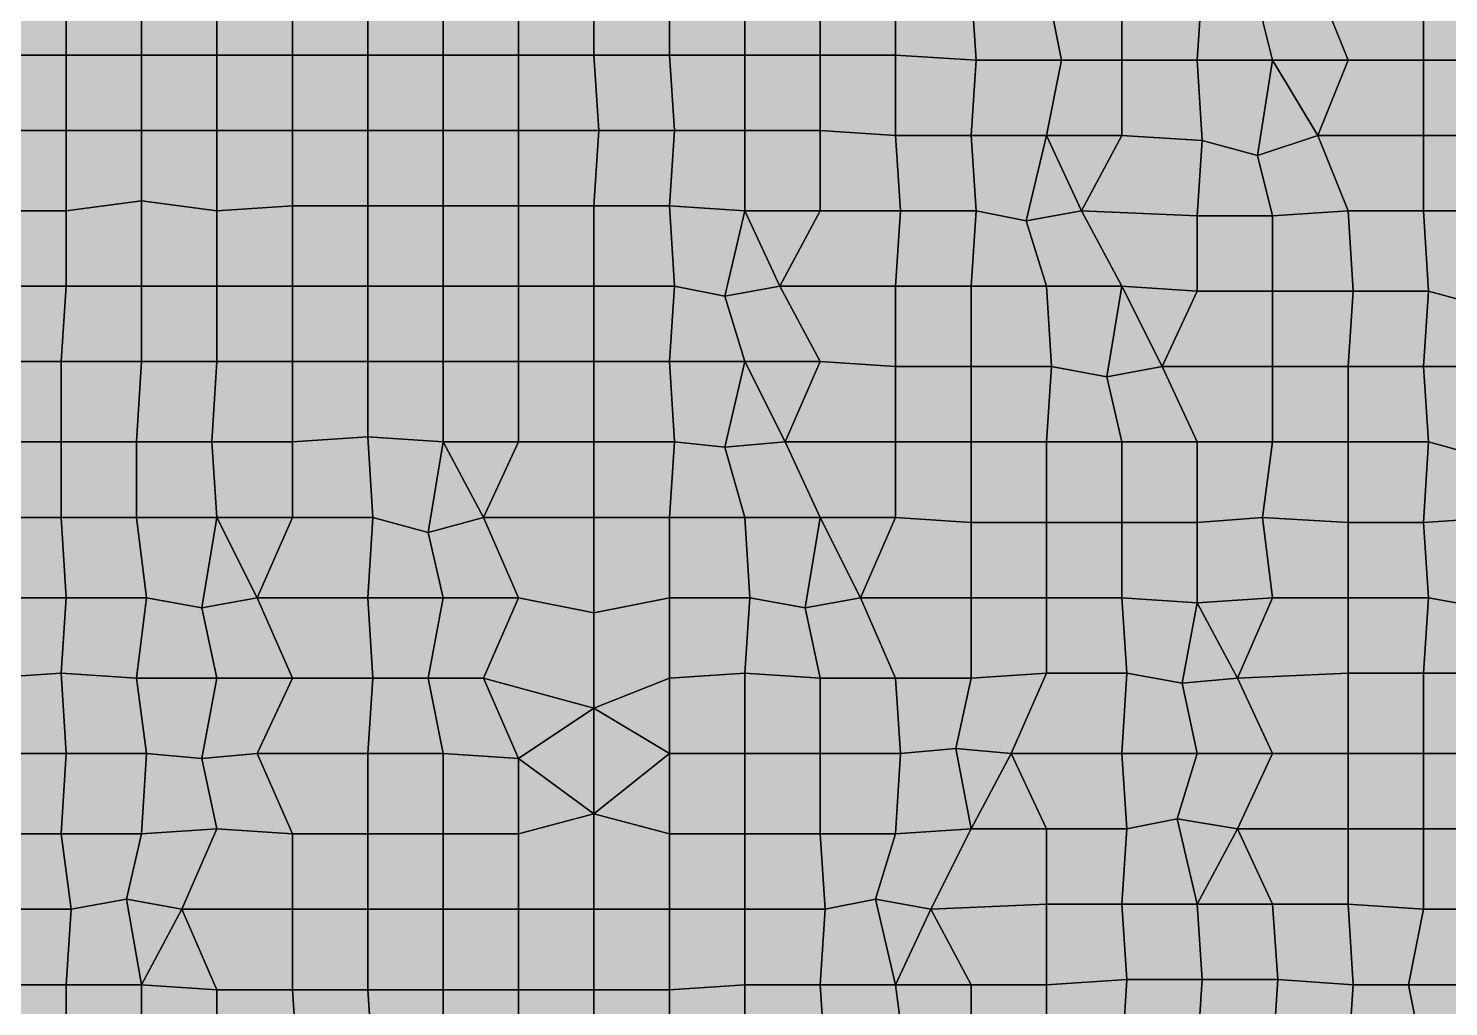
# Model space of a CAD drawing. Header units: metres. Extents: x -7480 to 79269, y -9100 to 45880.
# Drawn here: x 7090 to 12740, y 26793 to 30686 of the extents above; entities that cross this region are included whole.
import ezdxf

# ---------------------------------------------------------------- set-up
doc = ezdxf.new("R2010")
doc.units = ezdxf.units.M
doc.layers.add('COLOR_181', color=181, linetype='Continuous')

msp = doc.modelspace()

# ---------------------------------------------------------------- hatches: boundary and pattern name
at = {"layer": 'COLOR_181'}
for points in [[(6940, 30580), (7240, 30580), (7240, 30880), (6940, 30880)], [(7240, 30580), (7540, 30580), (7540, 30880), (7240, 30880)], [(7540, 30580), (7840, 30580), (7840, 30880), (7540, 30880)], [(7840, 30580), (8140, 30580), (8140, 30880), (7840, 30880)], [(8140, 30580), (8440, 30580), (8440, 30880), (8140, 30880)], [(8440, 30580), (8740, 30580), (8740, 30860), (8440, 30880)], [(8740, 30580), (9040, 30580), (9040, 30880), (8740, 30860)], [(9040, 30580), (9340, 30580), (9340, 30880), (9040, 30880)], [(9340, 30580), (9640, 30580), (9640, 30880), (9340, 30880)], [(9640, 30580), (9940, 30580), (9940, 30880), (9640, 30880)], [(9940, 30580), (10240, 30580), (10240, 30880), (9940, 30880)], [(10240, 30580), (10540, 30580), (10540, 30880), (10240, 30880)], [(10540, 30580), (10860, 30560), (10840, 30860), (10540, 30880)], [(10840, 30860), (10860, 30560), (11200, 30560), (11140, 30860)], [(11140, 30860), (11200, 30560), (11440, 30560), (11440, 30860)], [(11440, 30560), (11740, 30560), (11760, 30860), (11440, 30860)], [(11740, 30560), (12040, 30560), (11980, 30800), (11760, 30860)], [(11980, 30800), (12040, 30560), (12340, 30560), (12220, 30860)], [(12220, 30860), (12340, 30560), (12640, 30560), (12640, 30860)], [(12640, 30560), (12960, 30560), (12940, 30860), (12640, 30860)], [(6940, 30280), (7240, 30280), (7240, 30580), (6940, 30580)], [(7240, 30280), (7540, 30280), (7540, 30580), (7240, 30580)], [(7540, 30280), (7840, 30280), (7840, 30580), (7540, 30580)], [(7840, 30280), (8140, 30280), (8140, 30580), (7840, 30580)], [(8140, 30280), (8440, 30280), (8440, 30580), (8140, 30580)], [(8440, 30280), (8740, 30280), (8740, 30580), (8440, 30580)], [(8740, 30280), (9040, 30280), (9040, 30580), (8740, 30580)], [(9040, 30280), (9360, 30280), (9340, 30580), (9040, 30580)], [(9340, 30580), (9360, 30280), (9660, 30280), (9640, 30580)], [(9640, 30580), (9660, 30280), (9940, 30280), (9940, 30580)], [(9940, 30280), (10240, 30280), (10240, 30580), (9940, 30580)], [(10240, 30280), (10540, 30260), (10540, 30580), (10240, 30580)], [(10540, 30260), (10840, 30260), (10860, 30560), (10540, 30580)], [(10840, 30260), (11140, 30260), (11200, 30560), (10860, 30560)], [(11140, 30260), (11440, 30260), (11440, 30560), (11200, 30560)], [(11440, 30260), (11760, 30240), (11740, 30560), (11440, 30560)], [(11740, 30560), (11760, 30240), (11980, 30180), (12040, 30560)], [(11980, 30180), (12220, 30260), (12040, 30560)], [(12040, 30560), (12220, 30260), (12340, 30560)], [(12220, 30260), (12640, 30260), (12640, 30560), (12340, 30560)], [(12640, 30260), (12940, 30260), (12960, 30560), (12640, 30560)], [(6940, 29960), (7240, 29960), (7240, 30280), (6940, 30280)], [(7240, 29960), (7540, 30000), (7540, 30280), (7240, 30280)], [(7540, 30000), (7840, 29960), (7840, 30280), (7540, 30280)], [(7840, 29960), (8140, 29980), (8140, 30280), (7840, 30280)], [(8140, 29980), (8440, 29980), (8440, 30280), (8140, 30280)], [(8440, 29980), (8740, 29980), (8740, 30280), (8440, 30280)], [(8740, 29980), (9040, 29980), (9040, 30280), (8740, 30280)], [(9040, 29980), (9340, 29980), (9360, 30280), (9040, 30280)], [(9340, 29980), (9640, 29980), (9660, 30280), (9360, 30280)], [(9640, 29980), (9940, 29960), (9940, 30280), (9660, 30280)], [(9940, 29960), (10240, 29960), (10240, 30280), (9940, 30280)], [(10240, 29960), (10560, 29960), (10540, 30260), (10240, 30280)], [(10540, 30260), (10560, 29960), (10860, 29960), (10840, 30260)], [(10840, 30260), (10860, 29960), (11060, 29920), (11140, 30260)], [(11060, 29920), (11280, 29960), (11140, 30260)], [(11140, 30260), (11280, 29960), (11440, 30260)], [(11280, 29960), (11740, 29940), (11760, 30240), (11440, 30260)], [(11740, 29940), (12040, 29940), (11980, 30180), (11760, 30240)], [(11980, 30180), (12040, 29940), (12340, 29960), (12220, 30260)], [(12220, 30260), (12340, 29960), (12640, 29960), (12640, 30260)], [(12640, 29960), (12940, 29960), (12940, 30260), (12640, 30260)], [(6920, 29660), (7240, 29660), (7240, 29960), (6940, 29960)], [(7240, 29660), (7540, 29660), (7540, 30000), (7240, 29960)], [(7540, 29660), (7840, 29660), (7840, 29960), (7540, 30000)], [(7840, 29660), (8140, 29660), (8140, 29980), (7840, 29960)], [(8140, 29660), (8440, 29660), (8440, 29980), (8140, 29980)], [(8440, 29660), (8740, 29660), (8740, 29980), (8440, 29980)], [(8740, 29660), (9040, 29660), (9040, 29980), (8740, 29980)], [(9040, 29660), (9340, 29660), (9340, 29980), (9040, 29980)], [(9340, 29660), (9660, 29660), (9640, 29980), (9340, 29980)], [(9640, 29980), (9660, 29660), (9860, 29620), (9940, 29960)], [(9860, 29620), (10080, 29660), (9940, 29960)], [(9940, 29960), (10080, 29660), (10240, 29960)], [(10080, 29660), (10540, 29660), (10560, 29960), (10240, 29960)], [(10540, 29660), (10840, 29660), (10860, 29960), (10560, 29960)], [(10840, 29660), (11140, 29660), (11060, 29920), (10860, 29960)], [(11060, 29920), (11140, 29660), (11440, 29660), (11280, 29960)], [(11280, 29960), (11440, 29660), (11740, 29640), (11740, 29940)], [(12040, 29640), (12360, 29640), (12340, 29960), (12040, 29940)], [(12340, 29960), (12360, 29640), (12660, 29640), (12640, 29960)], [(12640, 29960), (12660, 29640), (12880, 29580), (12940, 29960)], [(11740, 29640), (12040, 29640), (12040, 29940), (11740, 29940)], [(6920, 29360), (7220, 29360), (7240, 29660), (6920, 29660)], [(7220, 29360), (7540, 29360), (7540, 29660), (7240, 29660)], [(7540, 29360), (7840, 29360), (7840, 29660), (7540, 29660)], [(7840, 29360), (8140, 29360), (8140, 29660), (7840, 29660)], [(8140, 29360), (8440, 29360), (8440, 29660), (8140, 29660)], [(8440, 29360), (8740, 29360), (8740, 29660), (8440, 29660)], [(8740, 29360), (9040, 29360), (9040, 29660), (8740, 29660)], [(9040, 29360), (9340, 29360), (9340, 29660), (9040, 29660)], [(9340, 29360), (9640, 29360), (9660, 29660), (9340, 29660)], [(9640, 29360), (9940, 29360), (9860, 29620), (9660, 29660)], [(9860, 29620), (9940, 29360), (10240, 29360), (10080, 29660)], [(10080, 29660), (10240, 29360), (10540, 29340), (10540, 29660)], [(10540, 29340), (10840, 29340), (10840, 29660), (10540, 29660)], [(10840, 29340), (11160, 29340), (11140, 29660), (10840, 29660)], [(11140, 29660), (11160, 29340), (11380, 29300), (11440, 29660)], [(11380, 29300), (11600, 29340), (11440, 29660)], [(11440, 29660), (11600, 29340), (11740, 29640)], [(11600, 29340), (12040, 29340), (12040, 29640), (11740, 29640)], [(12040, 29340), (12340, 29340), (12360, 29640), (12040, 29640)], [(12340, 29340), (12640, 29340), (12660, 29640), (12360, 29640)], [(12640, 29340), (12940, 29340), (12880, 29580), (12660, 29640)], [(6920, 29040), (7220, 29040), (7220, 29360), (6920, 29360)], [(7220, 29040), (7520, 29040), (7540, 29360), (7220, 29360)], [(7520, 29040), (7820, 29040), (7840, 29360), (7540, 29360)], [(7820, 29040), (8140, 29040), (8140, 29360), (7840, 29360)], [(8140, 29040), (8440, 29060), (8440, 29360), (8140, 29360)], [(8440, 29060), (8740, 29040), (8740, 29360), (8440, 29360)], [(8740, 29040), (9040, 29040), (9040, 29360), (8740, 29360)], [(9040, 29040), (9340, 29040), (9340, 29360), (9040, 29360)], [(9340, 29040), (9660, 29040), (9640, 29360), (9340, 29360)], [(9640, 29360), (9660, 29040), (9860, 29020), (9940, 29360)], [(9860, 29020), (10100, 29040), (9940, 29360)], [(9940, 29360), (10100, 29040), (10240, 29360)], [(10100, 29040), (10540, 29040), (10540, 29340), (10240, 29360)], [(10540, 29040), (10840, 29040), (10840, 29340), (10540, 29340)], [(10840, 29040), (11140, 29040), (11160, 29340), (10840, 29340)], [(11140, 29040), (11440, 29040), (11380, 29300), (11160, 29340)], [(11380, 29300), (11440, 29040), (11740, 29040), (11600, 29340)], [(11600, 29340), (11740, 29040), (12040, 29040), (12040, 29340)], [(12040, 29040), (12340, 29040), (12340, 29340), (12040, 29340)], [(12340, 29040), (12660, 29040), (12640, 29340), (12340, 29340)], [(12640, 29340), (12660, 29040), (12880, 28980), (12940, 29340)], [(8140, 28740), (8460, 28740), (8440, 29060), (8140, 29040)], [(8440, 29060), (8460, 28740), (8680, 28680), (8740, 29040)], [(6900, 28740), (7220, 28740), (7220, 29040), (6920, 29040)], [(7220, 28740), (7520, 28740), (7520, 29040), (7220, 29040)], [(7520, 28740), (7840, 28740), (7820, 29040), (7520, 29040)], [(7820, 29040), (7840, 28740), (8140, 28740), (8140, 29040)], [(8680, 28680), (8900, 28740), (8740, 29040)], [(8740, 29040), (8900, 28740), (9040, 29040)], [(8900, 28740), (9340, 28740), (9340, 29040), (9040, 29040)], [(9340, 28740), (9640, 28740), (9660, 29040), (9340, 29040)], [(9640, 28740), (9940, 28740), (9860, 29020), (9660, 29040)], [(9860, 29020), (9940, 28740), (10240, 28740), (10100, 29040)], [(10100, 29040), (10240, 28740), (10540, 28740), (10540, 29040)], [(10540, 28740), (10840, 28720), (10840, 29040), (10540, 29040)], [(10840, 28720), (11140, 28720), (11140, 29040), (10840, 29040)], [(11140, 28720), (11440, 28720), (11440, 29040), (11140, 29040)], [(11440, 28720), (11740, 28720), (11740, 29040), (11440, 29040)], [(11740, 28720), (12000, 28740), (12040, 29040), (11740, 29040)], [(12000, 28740), (12340, 28720), (12340, 29040), (12040, 29040)], [(12340, 28720), (12640, 28720), (12660, 29040), (12340, 29040)], [(12640, 28720), (12940, 28740), (12880, 28980), (12660, 29040)], [(6900, 28740), (6920, 28420), (7240, 28420), (7220, 28740)], [(7220, 28740), (7240, 28420), (7560, 28420), (7520, 28740)], [(7520, 28740), (7560, 28420), (7780, 28380), (7840, 28740)], [(7780, 28380), (8000, 28420), (7840, 28740)], [(7840, 28740), (8000, 28420), (8140, 28740)], [(8000, 28420), (8440, 28420), (8460, 28740), (8140, 28740)], [(8440, 28420), (8740, 28420), (8680, 28680), (8460, 28740)], [(8680, 28680), (8740, 28420), (9040, 28420), (8900, 28740)], [(8900, 28740), (9040, 28420), (9340, 28360), (9340, 28740)], [(9340, 28360), (9640, 28420), (9640, 28740), (9340, 28740)], [(9640, 28420), (9960, 28420), (9940, 28740), (9640, 28740)], [(9940, 28740), (9960, 28420), (10180, 28380), (10240, 28740)], [(10180, 28380), (10400, 28420), (10240, 28740)], [(10240, 28740), (10400, 28420), (10540, 28740)], [(10400, 28420), (10840, 28420), (10840, 28720), (10540, 28740)], [(10840, 28420), (11140, 28420), (11140, 28720), (10840, 28720)], [(11140, 28420), (11440, 28420), (11440, 28720), (11140, 28720)], [(11440, 28420), (11740, 28400), (11740, 28720), (11440, 28720)], [(11740, 28400), (12040, 28420), (12000, 28740), (11740, 28720)], [(12000, 28740), (12040, 28420), (12340, 28420), (12340, 28720)], [(12340, 28420), (12660, 28420), (12640, 28720), (12340, 28720)], [(12640, 28720), (12660, 28420), (12880, 28380), (12940, 28740)], [(6920, 28100), (7220, 28120), (7240, 28420), (6920, 28420)], [(7220, 28120), (7520, 28100), (7560, 28420), (7240, 28420)], [(7520, 28100), (7840, 28100), (7780, 28380), (7560, 28420)], [(7780, 28380), (7840, 28100), (8140, 28100), (8000, 28420)], [(8000, 28420), (8140, 28100), (8460, 28100), (8440, 28420)], [(8440, 28420), (8460, 28100), (8680, 28100), (8740, 28420)], [(8680, 28100), (8900, 28100), (9040, 28420), (8740, 28420)], [(8900, 28100), (9340, 27980), (9340, 28360), (9040, 28420)], [(9340, 27980), (9640, 28100), (9640, 28420), (9340, 28360)], [(9640, 28100), (9940, 28120), (9960, 28420), (9640, 28420)], [(9940, 28120), (10240, 28100), (10180, 28380), (9960, 28420)], [(10180, 28380), (10240, 28100), (10540, 28100), (10400, 28420)], [(10400, 28420), (10540, 28100), (10840, 28100), (10840, 28420)], [(10840, 28100), (11140, 28120), (11140, 28420), (10840, 28420)], [(11140, 28120), (11460, 28120), (11440, 28420), (11140, 28420)], [(11440, 28420), (11460, 28120), (11680, 28080), (11740, 28400)], [(11740, 28400), (11900, 28100), (12040, 28420)], [(11900, 28100), (12340, 28120), (12340, 28420), (12040, 28420)], [(12340, 28120), (12640, 28120), (12660, 28420), (12340, 28420)], [(12640, 28120), (12940, 28120), (12880, 28380), (12660, 28420)], [(11680, 28080), (11900, 28100), (11740, 28400)], [(6920, 27800), (7240, 27800), (7220, 28120), (6920, 28100)], [(7220, 28120), (7240, 27800), (7560, 27800), (7520, 28100)], [(7520, 28100), (7560, 27800), (7780, 27780), (7840, 28100)], [(7780, 27780), (8000, 27800), (8140, 28100), (7840, 28100)], [(8000, 27800), (8440, 27800), (8460, 28100), (8140, 28100)], [(8440, 27800), (8740, 27800), (8680, 28100), (8460, 28100)], [(8680, 28100), (8740, 27800), (9040, 27780), (8900, 28100)], [(8900, 28100), (9040, 27780), (9340, 27980)], [(9340, 27980), (9640, 27800), (9640, 28100)], [(9640, 27800), (9940, 27800), (9940, 28120), (9640, 28100)], [(9940, 27800), (10240, 27800), (10240, 28100), (9940, 28120)], [(10240, 27800), (10560, 27800), (10540, 28100), (10240, 28100)], [(10540, 28100), (10560, 27800), (10780, 27820), (10840, 28100)], [(10780, 27820), (11000, 27800), (11140, 28120), (10840, 28100)], [(11000, 27800), (11440, 27800), (11460, 28120), (11140, 28120)], [(11440, 27800), (11740, 27800), (11680, 28080), (11460, 28120)], [(11680, 28080), (11740, 27800), (12040, 27800), (11900, 28100)], [(11900, 28100), (12040, 27800), (12340, 27800), (12340, 28120)], [(12340, 27800), (12640, 27800), (12640, 28120), (12340, 28120)], [(12640, 27800), (12940, 27800), (12940, 28120), (12640, 28120)], [(9040, 27780), (9340, 27560), (9340, 27980)], [(9340, 27560), (9640, 27800), (9340, 27980)], [(6820, 27480), (7220, 27480), (7240, 27800), (6920, 27800)], [(7220, 27480), (7540, 27480), (7560, 27800), (7240, 27800)], [(7540, 27480), (7840, 27500), (7780, 27780), (7560, 27800)], [(7780, 27780), (7840, 27500), (8140, 27480), (8000, 27800)], [(8000, 27800), (8140, 27480), (8440, 27480), (8440, 27800)], [(8440, 27480), (8740, 27480), (8740, 27800), (8440, 27800)], [(8740, 27480), (9040, 27480), (9040, 27780), (8740, 27800)], [(9340, 27560), (9640, 27480), (9640, 27800)], [(9640, 27480), (9940, 27480), (9940, 27800), (9640, 27800)], [(9940, 27480), (10240, 27480), (10240, 27800), (9940, 27800)], [(10240, 27480), (10540, 27480), (10560, 27800), (10240, 27800)], [(10540, 27480), (10840, 27500), (10780, 27820), (10560, 27800)], [(10780, 27820), (10840, 27500), (11000, 27800)], [(10840, 27500), (11140, 27500), (11000, 27800)], [(11000, 27800), (11140, 27500), (11460, 27500), (11440, 27800)], [(11440, 27800), (11460, 27500), (11660, 27540), (11740, 27800)], [(11660, 27540), (11900, 27500), (12040, 27800), (11740, 27800)], [(11900, 27500), (12340, 27500), (12340, 27800), (12040, 27800)], [(12340, 27500), (12640, 27500), (12640, 27800), (12340, 27800)], [(12640, 27500), (12940, 27500), (12940, 27800), (12640, 27800)], [(9040, 27480), (9340, 27560), (9040, 27780)], [(9040, 27180), (9340, 27180), (9340, 27560), (9040, 27480)], [(9340, 27180), (9640, 27180), (9640, 27480), (9340, 27560)], [(11440, 27200), (11740, 27200), (11660, 27540), (11460, 27500)], [(11660, 27540), (11740, 27200), (11900, 27500)], [(6820, 27480), (6940, 27180), (7260, 27180), (7220, 27480)], [(7220, 27480), (7260, 27180), (7480, 27220), (7540, 27480)], [(7480, 27220), (7700, 27180), (7840, 27500), (7540, 27480)], [(7700, 27180), (8140, 27180), (8140, 27480), (7840, 27500)], [(8140, 27180), (8440, 27180), (8440, 27480), (8140, 27480)], [(8440, 27180), (8740, 27180), (8740, 27480), (8440, 27480)], [(8740, 27180), (9040, 27180), (9040, 27480), (8740, 27480)], [(9640, 27180), (9940, 27180), (9940, 27480), (9640, 27480)], [(9940, 27180), (10260, 27180), (10240, 27480), (9940, 27480)], [(10240, 27480), (10260, 27180), (10460, 27220), (10540, 27480)], [(10460, 27220), (10680, 27180), (10840, 27500), (10540, 27480)], [(10680, 27180), (11140, 27200), (11140, 27500), (10840, 27500)], [(11140, 27200), (11440, 27200), (11460, 27500), (11140, 27500)], [(11740, 27200), (12040, 27200), (11900, 27500)], [(11900, 27500), (12040, 27200), (12340, 27200), (12340, 27500)], [(12340, 27200), (12640, 27180), (12640, 27500), (12340, 27500)], [(12640, 27180), (12940, 27180), (12940, 27500), (12640, 27500)], [(6940, 26880), (7240, 26880), (7260, 27180), (6940, 27180)], [(7240, 26880), (7540, 26880), (7480, 27220), (7260, 27180)], [(7480, 27220), (7540, 26880), (7700, 27180)], [(7540, 26880), (7840, 26860), (7700, 27180)], [(7700, 27180), (7840, 26860), (8140, 26860), (8140, 27180)], [(8140, 26860), (8440, 26860), (8440, 27180), (8140, 27180)], [(8440, 26860), (8740, 26860), (8740, 27180), (8440, 27180)], [(8740, 26860), (9040, 26860), (9040, 27180), (8740, 27180)], [(9040, 26860), (9340, 26860), (9340, 27180), (9040, 27180)], [(9340, 26860), (9640, 26860), (9640, 27180), (9340, 27180)], [(9640, 26860), (9940, 26880), (9940, 27180), (9640, 27180)], [(9940, 26880), (10240, 26880), (10260, 27180), (9940, 27180)], [(10240, 26880), (10540, 26880), (10460, 27220), (10260, 27180)], [(10460, 27220), (10540, 26880), (10680, 27180)], [(10540, 26880), (10840, 26880), (10680, 27180)], [(10680, 27180), (10840, 26880), (11140, 26880), (11140, 27200)], [(11140, 26880), (11460, 26900), (11440, 27200), (11140, 27200)], [(11440, 27200), (11460, 26900), (11760, 26900), (11740, 27200)], [(11740, 27200), (11760, 26900), (12060, 26900), (12040, 27200)], [(12040, 27200), (12060, 26900), (12360, 26880), (12340, 27200)], [(12340, 27200), (12360, 26880), (12580, 26880), (12640, 27180)], [(12580, 26880), (12820, 26880), (12940, 27180), (12640, 27180)], [(11140, 26580), (11440, 26580), (11460, 26900), (11140, 26880)], [(11440, 26580), (11740, 26600), (11760, 26900), (11460, 26900)], [(11740, 26600), (12040, 26580), (12060, 26900), (11760, 26900)], [(12040, 26580), (12340, 26580), (12360, 26880), (12060, 26900)], [(6940, 26560), (7240, 26560), (7240, 26880), (6940, 26880)], [(7240, 26560), (7540, 26560), (7540, 26880), (7240, 26880)], [(7540, 26560), (7840, 26560), (7840, 26860), (7540, 26880)], [(7840, 26560), (8160, 26560), (8140, 26860), (7840, 26860)], [(8140, 26860), (8160, 26560), (8460, 26560), (8440, 26860)], [(8440, 26860), (8460, 26560), (8740, 26560), (8740, 26860)], [(8740, 26560), (9040, 26560), (9040, 26860), (8740, 26860)], [(9040, 26560), (9340, 26560), (9340, 26860), (9040, 26860)], [(9340, 26560), (9640, 26560), (9640, 26860), (9340, 26860)], [(9640, 26560), (9940, 26560), (9940, 26880), (9640, 26860)], [(9940, 26560), (10260, 26580), (10240, 26880), (9940, 26880)], [(10240, 26880), (10260, 26580), (10580, 26580), (10540, 26880)], [(10540, 26880), (10580, 26580), (10840, 26580), (10840, 26880)], [(10840, 26580), (11140, 26580), (11140, 26880), (10840, 26880)], [(12340, 26580), (12640, 26580), (12580, 26880), (12360, 26880)], [(12580, 26880), (12640, 26580), (12940, 26580), (12820, 26880)]]:
    msp.add_hatch(color=256, dxfattribs=at).paths.add_polyline_path(points)

# ---------------------------------------------------------------- linework, layer by layer
for points in [[(6940, 30580), (7240, 30580), (7240, 30880), (6940, 30880)], [(7240, 30580), (7540, 30580), (7540, 30880), (7240, 30880)], [(7540, 30580), (7840, 30580), (7840, 30880), (7540, 30880)], [(7840, 30580), (8140, 30580), (8140, 30880), (7840, 30880)], [(8140, 30580), (8440, 30580), (8440, 30880), (8140, 30880)], [(8440, 30580), (8740, 30580), (8740, 30860), (8440, 30880)], [(8740, 30580), (9040, 30580), (9040, 30880), (8740, 30860)], [(9040, 30580), (9340, 30580), (9340, 30880), (9040, 30880)], [(9340, 30580), (9640, 30580), (9640, 30880), (9340, 30880)], [(9640, 30580), (9940, 30580), (9940, 30880), (9640, 30880)], [(9940, 30580), (10240, 30580), (10240, 30880), (9940, 30880)], [(10240, 30580), (10540, 30580), (10540, 30880), (10240, 30880)], [(10540, 30580), (10860, 30560), (10840, 30860), (10540, 30880)], [(10840, 30860), (10860, 30560), (11200, 30560), (11140, 30860)], [(11140, 30860), (11200, 30560), (11440, 30560), (11440, 30860)], [(11440, 30560), (11740, 30560), (11760, 30860), (11440, 30860)], [(11740, 30560), (12040, 30560), (11980, 30800), (11760, 30860)], [(11980, 30800), (12040, 30560), (12340, 30560), (12220, 30860)], [(12220, 30860), (12340, 30560), (12640, 30560), (12640, 30860)], [(12640, 30560), (12960, 30560), (12940, 30860), (12640, 30860)], [(6940, 30280), (7240, 30280), (7240, 30580), (6940, 30580)], [(7240, 30280), (7540, 30280), (7540, 30580), (7240, 30580)], [(7540, 30280), (7840, 30280), (7840, 30580), (7540, 30580)], [(7840, 30280), (8140, 30280), (8140, 30580), (7840, 30580)], [(8140, 30280), (8440, 30280), (8440, 30580), (8140, 30580)], [(8440, 30280), (8740, 30280), (8740, 30580), (8440, 30580)], [(8740, 30280), (9040, 30280), (9040, 30580), (8740, 30580)], [(9040, 30280), (9360, 30280), (9340, 30580), (9040, 30580)], [(9340, 30580), (9360, 30280), (9660, 30280), (9640, 30580)], [(9640, 30580), (9660, 30280), (9940, 30280), (9940, 30580)], [(9940, 30280), (10240, 30280), (10240, 30580), (9940, 30580)], [(10240, 30280), (10540, 30260), (10540, 30580), (10240, 30580)], [(10540, 30260), (10840, 30260), (10860, 30560), (10540, 30580)], [(10840, 30260), (11140, 30260), (11200, 30560), (10860, 30560)], [(11140, 30260), (11440, 30260), (11440, 30560), (11200, 30560)], [(11440, 30260), (11760, 30240), (11740, 30560), (11440, 30560)], [(11740, 30560), (11760, 30240), (11980, 30180), (12040, 30560)], [(11980, 30180), (12220, 30260), (12040, 30560)], [(12040, 30560), (12220, 30260), (12340, 30560)], [(12220, 30260), (12640, 30260), (12640, 30560), (12340, 30560)], [(12640, 30260), (12940, 30260), (12960, 30560), (12640, 30560)], [(6940, 29960), (7240, 29960), (7240, 30280), (6940, 30280)], [(7240, 29960), (7540, 30000), (7540, 30280), (7240, 30280)], [(7540, 30000), (7840, 29960), (7840, 30280), (7540, 30280)], [(7840, 29960), (8140, 29980), (8140, 30280), (7840, 30280)], [(8140, 29980), (8440, 29980), (8440, 30280), (8140, 30280)], [(8440, 29980), (8740, 29980), (8740, 30280), (8440, 30280)], [(8740, 29980), (9040, 29980), (9040, 30280), (8740, 30280)], [(9040, 29980), (9340, 29980), (9360, 30280), (9040, 30280)], [(9340, 29980), (9640, 29980), (9660, 30280), (9360, 30280)], [(9640, 29980), (9940, 29960), (9940, 30280), (9660, 30280)], [(9940, 29960), (10240, 29960), (10240, 30280), (9940, 30280)], [(10240, 29960), (10560, 29960), (10540, 30260), (10240, 30280)], [(10540, 30260), (10560, 29960), (10860, 29960), (10840, 30260)], [(10840, 30260), (10860, 29960), (11060, 29920), (11140, 30260)], [(11060, 29920), (11280, 29960), (11140, 30260)], [(11140, 30260), (11280, 29960), (11440, 30260)], [(11280, 29960), (11740, 29940), (11760, 30240), (11440, 30260)], [(11740, 29940), (12040, 29940), (11980, 30180), (11760, 30240)], [(11980, 30180), (12040, 29940), (12340, 29960), (12220, 30260)], [(12220, 30260), (12340, 29960), (12640, 29960), (12640, 30260)], [(12640, 29960), (12940, 29960), (12940, 30260), (12640, 30260)], [(6920, 29660), (7240, 29660), (7240, 29960), (6940, 29960)], [(7240, 29660), (7540, 29660), (7540, 30000), (7240, 29960)], [(7540, 29660), (7840, 29660), (7840, 29960), (7540, 30000)], [(7840, 29660), (8140, 29660), (8140, 29980), (7840, 29960)], [(8140, 29660), (8440, 29660), (8440, 29980), (8140, 29980)], [(8440, 29660), (8740, 29660), (8740, 29980), (8440, 29980)], [(8740, 29660), (9040, 29660), (9040, 29980), (8740, 29980)], [(9040, 29660), (9340, 29660), (9340, 29980), (9040, 29980)], [(9340, 29660), (9660, 29660), (9640, 29980), (9340, 29980)], [(9640, 29980), (9660, 29660), (9860, 29620), (9940, 29960)], [(9860, 29620), (10080, 29660), (9940, 29960)], [(9940, 29960), (10080, 29660), (10240, 29960)], [(10080, 29660), (10540, 29660), (10560, 29960), (10240, 29960)], [(10540, 29660), (10840, 29660), (10860, 29960), (10560, 29960)], [(10840, 29660), (11140, 29660), (11060, 29920), (10860, 29960)], [(11060, 29920), (11140, 29660), (11440, 29660), (11280, 29960)], [(11280, 29960), (11440, 29660), (11740, 29640), (11740, 29940)], [(12040, 29640), (12360, 29640), (12340, 29960), (12040, 29940)], [(12340, 29960), (12360, 29640), (12660, 29640), (12640, 29960)], [(12640, 29960), (12660, 29640), (12880, 29580), (12940, 29960)], [(11740, 29640), (12040, 29640), (12040, 29940), (11740, 29940)], [(6920, 29360), (7220, 29360), (7240, 29660), (6920, 29660)], [(7220, 29360), (7540, 29360), (7540, 29660), (7240, 29660)], [(7540, 29360), (7840, 29360), (7840, 29660), (7540, 29660)], [(7840, 29360), (8140, 29360), (8140, 29660), (7840, 29660)], [(8140, 29360), (8440, 29360), (8440, 29660), (8140, 29660)], [(8440, 29360), (8740, 29360), (8740, 29660), (8440, 29660)], [(8740, 29360), (9040, 29360), (9040, 29660), (8740, 29660)], [(9040, 29360), (9340, 29360), (9340, 29660), (9040, 29660)], [(9340, 29360), (9640, 29360), (9660, 29660), (9340, 29660)], [(9640, 29360), (9940, 29360), (9860, 29620), (9660, 29660)], [(9860, 29620), (9940, 29360), (10240, 29360), (10080, 29660)], [(10080, 29660), (10240, 29360), (10540, 29340), (10540, 29660)], [(10540, 29340), (10840, 29340), (10840, 29660), (10540, 29660)], [(10840, 29340), (11160, 29340), (11140, 29660), (10840, 29660)], [(11140, 29660), (11160, 29340), (11380, 29300), (11440, 29660)], [(11380, 29300), (11600, 29340), (11440, 29660)], [(11440, 29660), (11600, 29340), (11740, 29640)], [(11600, 29340), (12040, 29340), (12040, 29640), (11740, 29640)], [(12040, 29340), (12340, 29340), (12360, 29640), (12040, 29640)], [(12340, 29340), (12640, 29340), (12660, 29640), (12360, 29640)], [(12640, 29340), (12940, 29340), (12880, 29580), (12660, 29640)], [(6920, 29040), (7220, 29040), (7220, 29360), (6920, 29360)], [(7220, 29040), (7520, 29040), (7540, 29360), (7220, 29360)], [(7520, 29040), (7820, 29040), (7840, 29360), (7540, 29360)], [(7820, 29040), (8140, 29040), (8140, 29360), (7840, 29360)], [(8140, 29040), (8440, 29060), (8440, 29360), (8140, 29360)], [(8440, 29060), (8740, 29040), (8740, 29360), (8440, 29360)], [(8740, 29040), (9040, 29040), (9040, 29360), (8740, 29360)], [(9040, 29040), (9340, 29040), (9340, 29360), (9040, 29360)], [(9340, 29040), (9660, 29040), (9640, 29360), (9340, 29360)], [(9640, 29360), (9660, 29040), (9860, 29020), (9940, 29360)], [(9860, 29020), (10100, 29040), (9940, 29360)], [(9940, 29360), (10100, 29040), (10240, 29360)], [(10100, 29040), (10540, 29040), (10540, 29340), (10240, 29360)], [(10540, 29040), (10840, 29040), (10840, 29340), (10540, 29340)], [(10840, 29040), (11140, 29040), (11160, 29340), (10840, 29340)], [(11140, 29040), (11440, 29040), (11380, 29300), (11160, 29340)], [(11380, 29300), (11440, 29040), (11740, 29040), (11600, 29340)], [(11600, 29340), (11740, 29040), (12040, 29040), (12040, 29340)], [(12040, 29040), (12340, 29040), (12340, 29340), (12040, 29340)], [(12340, 29040), (12660, 29040), (12640, 29340), (12340, 29340)], [(12640, 29340), (12660, 29040), (12880, 28980), (12940, 29340)], [(8140, 28740), (8460, 28740), (8440, 29060), (8140, 29040)], [(8440, 29060), (8460, 28740), (8680, 28680), (8740, 29040)], [(6900, 28740), (7220, 28740), (7220, 29040), (6920, 29040)], [(7220, 28740), (7520, 28740), (7520, 29040), (7220, 29040)], [(7520, 28740), (7840, 28740), (7820, 29040), (7520, 29040)], [(7820, 29040), (7840, 28740), (8140, 28740), (8140, 29040)], [(8680, 28680), (8900, 28740), (8740, 29040)], [(8740, 29040), (8900, 28740), (9040, 29040)], [(8900, 28740), (9340, 28740), (9340, 29040), (9040, 29040)], [(9340, 28740), (9640, 28740), (9660, 29040), (9340, 29040)], [(9640, 28740), (9940, 28740), (9860, 29020), (9660, 29040)], [(9860, 29020), (9940, 28740), (10240, 28740), (10100, 29040)], [(10100, 29040), (10240, 28740), (10540, 28740), (10540, 29040)], [(10540, 28740), (10840, 28720), (10840, 29040), (10540, 29040)], [(10840, 28720), (11140, 28720), (11140, 29040), (10840, 29040)], [(11140, 28720), (11440, 28720), (11440, 29040), (11140, 29040)], [(11440, 28720), (11740, 28720), (11740, 29040), (11440, 29040)], [(11740, 28720), (12000, 28740), (12040, 29040), (11740, 29040)], [(12000, 28740), (12340, 28720), (12340, 29040), (12040, 29040)], [(12340, 28720), (12640, 28720), (12660, 29040), (12340, 29040)], [(12640, 28720), (12940, 28740), (12880, 28980), (12660, 29040)], [(6900, 28740), (6920, 28420), (7240, 28420), (7220, 28740)], [(7220, 28740), (7240, 28420), (7560, 28420), (7520, 28740)], [(7520, 28740), (7560, 28420), (7780, 28380), (7840, 28740)], [(7780, 28380), (8000, 28420), (7840, 28740)], [(7840, 28740), (8000, 28420), (8140, 28740)], [(8000, 28420), (8440, 28420), (8460, 28740), (8140, 28740)], [(8440, 28420), (8740, 28420), (8680, 28680), (8460, 28740)], [(8680, 28680), (8740, 28420), (9040, 28420), (8900, 28740)], [(8900, 28740), (9040, 28420), (9340, 28360), (9340, 28740)], [(9340, 28360), (9640, 28420), (9640, 28740), (9340, 28740)], [(9640, 28420), (9960, 28420), (9940, 28740), (9640, 28740)], [(9940, 28740), (9960, 28420), (10180, 28380), (10240, 28740)], [(10180, 28380), (10400, 28420), (10240, 28740)], [(10240, 28740), (10400, 28420), (10540, 28740)], [(10400, 28420), (10840, 28420), (10840, 28720), (10540, 28740)], [(10840, 28420), (11140, 28420), (11140, 28720), (10840, 28720)], [(11140, 28420), (11440, 28420), (11440, 28720), (11140, 28720)], [(11440, 28420), (11740, 28400), (11740, 28720), (11440, 28720)], [(11740, 28400), (12040, 28420), (12000, 28740), (11740, 28720)], [(12000, 28740), (12040, 28420), (12340, 28420), (12340, 28720)], [(12340, 28420), (12660, 28420), (12640, 28720), (12340, 28720)], [(12640, 28720), (12660, 28420), (12880, 28380), (12940, 28740)], [(6920, 28100), (7220, 28120), (7240, 28420), (6920, 28420)], [(7220, 28120), (7520, 28100), (7560, 28420), (7240, 28420)], [(7520, 28100), (7840, 28100), (7780, 28380), (7560, 28420)], [(7780, 28380), (7840, 28100), (8140, 28100), (8000, 28420)], [(8000, 28420), (8140, 28100), (8460, 28100), (8440, 28420)], [(8440, 28420), (8460, 28100), (8680, 28100), (8740, 28420)], [(8680, 28100), (8900, 28100), (9040, 28420), (8740, 28420)], [(8900, 28100), (9340, 27980), (9340, 28360), (9040, 28420)], [(9340, 27980), (9640, 28100), (9640, 28420), (9340, 28360)], [(9640, 28100), (9940, 28120), (9960, 28420), (9640, 28420)], [(9940, 28120), (10240, 28100), (10180, 28380), (9960, 28420)], [(10180, 28380), (10240, 28100), (10540, 28100), (10400, 28420)], [(10400, 28420), (10540, 28100), (10840, 28100), (10840, 28420)], [(10840, 28100), (11140, 28120), (11140, 28420), (10840, 28420)], [(11140, 28120), (11460, 28120), (11440, 28420), (11140, 28420)], [(11440, 28420), (11460, 28120), (11680, 28080), (11740, 28400)], [(11740, 28400), (11900, 28100), (12040, 28420)], [(11900, 28100), (12340, 28120), (12340, 28420), (12040, 28420)], [(12340, 28120), (12640, 28120), (12660, 28420), (12340, 28420)], [(12640, 28120), (12940, 28120), (12880, 28380), (12660, 28420)], [(11680, 28080), (11900, 28100), (11740, 28400)], [(6920, 27800), (7240, 27800), (7220, 28120), (6920, 28100)], [(7220, 28120), (7240, 27800), (7560, 27800), (7520, 28100)], [(7520, 28100), (7560, 27800), (7780, 27780), (7840, 28100)], [(7780, 27780), (8000, 27800), (8140, 28100), (7840, 28100)], [(8000, 27800), (8440, 27800), (8460, 28100), (8140, 28100)], [(8440, 27800), (8740, 27800), (8680, 28100), (8460, 28100)], [(8680, 28100), (8740, 27800), (9040, 27780), (8900, 28100)], [(8900, 28100), (9040, 27780), (9340, 27980)], [(9340, 27980), (9640, 27800), (9640, 28100)], [(9640, 27800), (9940, 27800), (9940, 28120), (9640, 28100)], [(9940, 27800), (10240, 27800), (10240, 28100), (9940, 28120)], [(10240, 27800), (10560, 27800), (10540, 28100), (10240, 28100)], [(10540, 28100), (10560, 27800), (10780, 27820), (10840, 28100)], [(10780, 27820), (11000, 27800), (11140, 28120), (10840, 28100)], [(11000, 27800), (11440, 27800), (11460, 28120), (11140, 28120)], [(11440, 27800), (11740, 27800), (11680, 28080), (11460, 28120)], [(11680, 28080), (11740, 27800), (12040, 27800), (11900, 28100)], [(11900, 28100), (12040, 27800), (12340, 27800), (12340, 28120)], [(12340, 27800), (12640, 27800), (12640, 28120), (12340, 28120)], [(12640, 27800), (12940, 27800), (12940, 28120), (12640, 28120)], [(9040, 27780), (9340, 27560), (9340, 27980)], [(9340, 27560), (9640, 27800), (9340, 27980)], [(6820, 27480), (7220, 27480), (7240, 27800), (6920, 27800)], [(7220, 27480), (7540, 27480), (7560, 27800), (7240, 27800)], [(7540, 27480), (7840, 27500), (7780, 27780), (7560, 27800)], [(7780, 27780), (7840, 27500), (8140, 27480), (8000, 27800)], [(8000, 27800), (8140, 27480), (8440, 27480), (8440, 27800)], [(8440, 27480), (8740, 27480), (8740, 27800), (8440, 27800)], [(8740, 27480), (9040, 27480), (9040, 27780), (8740, 27800)], [(9340, 27560), (9640, 27480), (9640, 27800)], [(9640, 27480), (9940, 27480), (9940, 27800), (9640, 27800)], [(9940, 27480), (10240, 27480), (10240, 27800), (9940, 27800)], [(10240, 27480), (10540, 27480), (10560, 27800), (10240, 27800)], [(10540, 27480), (10840, 27500), (10780, 27820), (10560, 27800)], [(10780, 27820), (10840, 27500), (11000, 27800)], [(10840, 27500), (11140, 27500), (11000, 27800)], [(11000, 27800), (11140, 27500), (11460, 27500), (11440, 27800)], [(11440, 27800), (11460, 27500), (11660, 27540), (11740, 27800)], [(11660, 27540), (11900, 27500), (12040, 27800), (11740, 27800)], [(11900, 27500), (12340, 27500), (12340, 27800), (12040, 27800)], [(12340, 27500), (12640, 27500), (12640, 27800), (12340, 27800)], [(12640, 27500), (12940, 27500), (12940, 27800), (12640, 27800)], [(9040, 27480), (9340, 27560), (9040, 27780)], [(9040, 27180), (9340, 27180), (9340, 27560), (9040, 27480)], [(9340, 27180), (9640, 27180), (9640, 27480), (9340, 27560)], [(11440, 27200), (11740, 27200), (11660, 27540), (11460, 27500)], [(11660, 27540), (11740, 27200), (11900, 27500)], [(6820, 27480), (6940, 27180), (7260, 27180), (7220, 27480)], [(7220, 27480), (7260, 27180), (7480, 27220), (7540, 27480)], [(7480, 27220), (7700, 27180), (7840, 27500), (7540, 27480)], [(7700, 27180), (8140, 27180), (8140, 27480), (7840, 27500)], [(8140, 27180), (8440, 27180), (8440, 27480), (8140, 27480)], [(8440, 27180), (8740, 27180), (8740, 27480), (8440, 27480)], [(8740, 27180), (9040, 27180), (9040, 27480), (8740, 27480)], [(9640, 27180), (9940, 27180), (9940, 27480), (9640, 27480)], [(9940, 27180), (10260, 27180), (10240, 27480), (9940, 27480)], [(10240, 27480), (10260, 27180), (10460, 27220), (10540, 27480)], [(10460, 27220), (10680, 27180), (10840, 27500), (10540, 27480)], [(10680, 27180), (11140, 27200), (11140, 27500), (10840, 27500)], [(11140, 27200), (11440, 27200), (11460, 27500), (11140, 27500)], [(11740, 27200), (12040, 27200), (11900, 27500)], [(11900, 27500), (12040, 27200), (12340, 27200), (12340, 27500)], [(12340, 27200), (12640, 27180), (12640, 27500), (12340, 27500)], [(12640, 27180), (12940, 27180), (12940, 27500), (12640, 27500)], [(6940, 26880), (7240, 26880), (7260, 27180), (6940, 27180)], [(7240, 26880), (7540, 26880), (7480, 27220), (7260, 27180)], [(7480, 27220), (7540, 26880), (7700, 27180)], [(7540, 26880), (7840, 26860), (7700, 27180)], [(7700, 27180), (7840, 26860), (8140, 26860), (8140, 27180)], [(8140, 26860), (8440, 26860), (8440, 27180), (8140, 27180)], [(8440, 26860), (8740, 26860), (8740, 27180), (8440, 27180)], [(8740, 26860), (9040, 26860), (9040, 27180), (8740, 27180)], [(9040, 26860), (9340, 26860), (9340, 27180), (9040, 27180)], [(9340, 26860), (9640, 26860), (9640, 27180), (9340, 27180)], [(9640, 26860), (9940, 26880), (9940, 27180), (9640, 27180)], [(9940, 26880), (10240, 26880), (10260, 27180), (9940, 27180)], [(10240, 26880), (10540, 26880), (10460, 27220), (10260, 27180)], [(10460, 27220), (10540, 26880), (10680, 27180)], [(10540, 26880), (10840, 26880), (10680, 27180)], [(10680, 27180), (10840, 26880), (11140, 26880), (11140, 27200)], [(11140, 26880), (11460, 26900), (11440, 27200), (11140, 27200)], [(11440, 27200), (11460, 26900), (11760, 26900), (11740, 27200)], [(11740, 27200), (11760, 26900), (12060, 26900), (12040, 27200)], [(12040, 27200), (12060, 26900), (12360, 26880), (12340, 27200)], [(12340, 27200), (12360, 26880), (12580, 26880), (12640, 27180)], [(12580, 26880), (12820, 26880), (12940, 27180), (12640, 27180)], [(11140, 26580), (11440, 26580), (11460, 26900), (11140, 26880)], [(11440, 26580), (11740, 26600), (11760, 26900), (11460, 26900)], [(11740, 26600), (12040, 26580), (12060, 26900), (11760, 26900)], [(12040, 26580), (12340, 26580), (12360, 26880), (12060, 26900)], [(6940, 26560), (7240, 26560), (7240, 26880), (6940, 26880)], [(7240, 26560), (7540, 26560), (7540, 26880), (7240, 26880)], [(7540, 26560), (7840, 26560), (7840, 26860), (7540, 26880)], [(7840, 26560), (8160, 26560), (8140, 26860), (7840, 26860)], [(8140, 26860), (8160, 26560), (8460, 26560), (8440, 26860)], [(8440, 26860), (8460, 26560), (8740, 26560), (8740, 26860)], [(8740, 26560), (9040, 26560), (9040, 26860), (8740, 26860)], [(9040, 26560), (9340, 26560), (9340, 26860), (9040, 26860)], [(9340, 26560), (9640, 26560), (9640, 26860), (9340, 26860)], [(9640, 26560), (9940, 26560), (9940, 26880), (9640, 26860)], [(9940, 26560), (10260, 26580), (10240, 26880), (9940, 26880)], [(10240, 26880), (10260, 26580), (10580, 26580), (10540, 26880)], [(10540, 26880), (10580, 26580), (10840, 26580), (10840, 26880)], [(10840, 26580), (11140, 26580), (11140, 26880), (10840, 26880)], [(12340, 26580), (12640, 26580), (12580, 26880), (12360, 26880)], [(12580, 26880), (12640, 26580), (12940, 26580), (12820, 26880)]]:
    msp.add_lwpolyline(points, close=True, dxfattribs=at)

doc.saveas('drawing.dxf')
